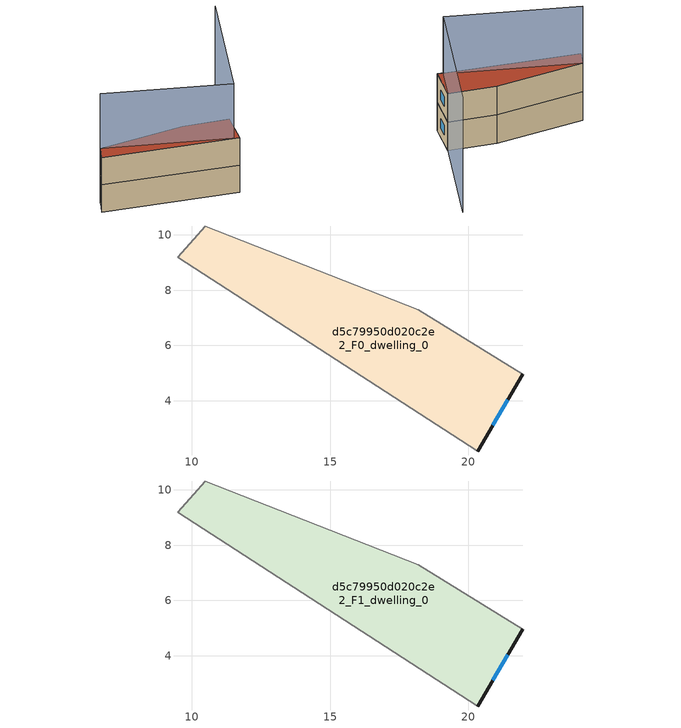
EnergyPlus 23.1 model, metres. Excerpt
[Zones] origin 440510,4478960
d5c79950d020c2e2_F0_dwelling_0
 floor ground (EU_floor_Construction): 18.2,7.29 21.97,4.97 20.35,2.18 9.49,9.2 10.08,9.85 10.49,10.32 z0
 wall outside (EU_wall_Construction): 20.35,2.18 21.97,4.97 z0:3
 wall adiabatic (EU_wall_Construction): 21.97,4.97 18.2,7.29 10.49,10.32 10.08,9.85 9.49,9.2 20.35,2.18 z0:3
 window (EU_Window_Construction): 20.89,3.11 21.43,4.04 z1:2
d5c79950d020c2e2_F1_dwelling_0
 floor to d5c79950d020c2e2_F0_dwelling_0 (EU_floor_Construction): 18.2,7.29 21.97,4.97 20.35,2.18 9.49,9.2 10.08,9.85 10.49,10.32 z3
 wall outside (EU_wall_Construction): 20.35,2.18 21.97,4.97 z3:6
 wall adiabatic (EU_wall_Construction): 21.97,4.97 18.2,7.29 10.49,10.32 10.08,9.85 9.49,9.2 20.35,2.18 z3:6
 window (EU_Window_Construction): 20.89,3.11 21.43,4.04 z4:5
 roof outside (EU_roof_Construction): 20.35,2.18 21.97,4.97 18.2,7.29 10.49,10.32 10.08,9.85 9.49,9.2 z6
shading: 28.01,12.35 19.99,2.55 / 19.99,2.55 10.49,10.32 z0:12
[Building]
EU S2 Campaign: North Axis=0; Terrain=City; Solar Distribution=FullExterior
[Site:Location]
Madrid: Latitude=40.5; Longitude=-3.5; Time Zone=1; Elevation=609
[SizingPeriod:WeatherFileDays]
AnnualSizingPeriod: Begin Month=1; Begin Day of Month=1; End Month=12; End Day of Month=31; Day of Week for Start Day=Monday; Use Weather File Daylight Saving Period=No; Use Weather File Rain and Snow Indicators=No
[MATERIAL]
EU_InternalMass_Material: Roughness=MediumRough; Thickness=0.1; Conductivity=1; Density=1800; Specific Heat=900; Thermal Absorptance=0.9; Solar Absorptance=0.7; Visible Absorptance=0.7
[MATERIAL:NOMASS] Roughness=MediumRough; Thermal Absorptance=0.9; Solar Absorptance=0.7; Visible Absorptance=0.7
Name | Thermal Resistance
EU_wall_NoMass | 0.459673
EU_roof_NoMass | 0.495815
EU_floor_NoMass | 0.788942
[WINDOWMATERIAL:SIMPLEGLAZINGSYSTEM]
EU_Window_SimpleGlazing: UFactor=4.26103; Solar Heat Gain Coefficient=0.85; Visible Transmittance=0.85
[CONSTRUCTION]
EU_wall_Construction: EU_wall_NoMass
EU_roof_Construction: EU_roof_NoMass
EU_floor_Construction: EU_floor_NoMass
EU_Window_Construction: EU_Window_SimpleGlazing
EU_InternalMass_Construction: EU_InternalMass_Material
[ZONE] Type=1; Multiplier=1; Ceiling Height=autocalculate; Floor Area=autocalculate; Part of Total Floor Area=Yes
Name | Volume
d5c79950d020c2e2_F0_dwelling_0 | 99.4816
d5c79950d020c2e2_F1_dwelling_0 | 99.4812
[INTERNALMASS] Construction=EU_InternalMass_Construction; Surface Area=33.1605
Name | Zone or ZoneList
d5c79950d020c2e2_F0_dwelling_0_EU_InternalMass | d5c79950d020c2e2_F0_dwelling_0
d5c79950d020c2e2_F1_dwelling_0_EU_InternalMass | d5c79950d020c2e2_F1_dwelling_0
[OTHEREQUIPMENT] Fuel Type=Electricity; Design Level Calculation Method=Watts/Area; Power per Zone Floor Area=1; Fraction Latent=0; Fraction Radiant=0; Fraction Lost=0; Carbon Dioxide Generation Rate=0; EndUse Subcategory=EU_Step8_InternalGains
Name | Zone or ZoneList or Space or SpaceList | Schedule
EU_Step8_InternalGain_d5c79950d020c2e2_F0_dwelling_0_f000 | d5c79950d020c2e2_F0_dwelling_0 | EU_Step8_GainSchedule_d5c79950d020c2e2_F0_dwelling_0_f000
EU_Step8_InternalGain_d5c79950d020c2e2_F1_dwelling_0_f000 | d5c79950d020c2e2_F1_dwelling_0 | EU_Step8_GainSchedule_d5c79950d020c2e2_F1_dwelling_0_f000
[ZONEVENTILATION:DESIGNFLOWRATE] Schedule=EU_AlwaysOn; Design Flow Rate Calculation Method=AirChanges/Hour; Air Changes per Hour=0.719161; Ventilation Type=Natural; Fan Pressure Rise=0; Fan Total Efficiency=1; Constant Term Coefficient=1; Temperature Term Coefficient=0; Velocity Term Coefficient=0; Velocity Squared Term Coefficient=0; Minimum Indoor Temperature=-100; Maximum Indoor Temperature=100; Delta Temperature=-100; Minimum Outdoor Temperature=-100; Maximum Outdoor Temperature=100; Maximum Wind Speed=40
Name | Zone or ZoneList or Space or SpaceList
EU_ConstantAir_d5c79950d020c2e2_F0_dwelling_0 | d5c79950d020c2e2_F0_dwelling_0
EU_ConstantAir_d5c79950d020c2e2_F1_dwelling_0 | d5c79950d020c2e2_F1_dwelling_0
[HVACTEMPLATE:THERMOSTAT] Constant Heating Setpoint=20; Constant Cooling Setpoint=50
EU_HeatOnly_d5c79950d020c2e2_F0_dwelling_0; EU_HeatOnly_d5c79950d020c2e2_F1_dwelling_0
[HVACTEMPLATE:ZONE:IDEALLOADSAIRSYSTEM] System Availability Schedule=EU_AlwaysOn; Maximum Heating Supply Air Temperature=50; Minimum Cooling Supply Air Temperature=13; Maximum Heating Supply Air Humidity Ratio=0.0156; Minimum Cooling Supply Air Humidity Ratio=0.0077; Heating Limit=NoLimit; Cooling Limit=NoLimit; Heating Availability Schedule=EU_AlwaysOn; Cooling Availability Schedule=EU_CoolingOff; Dehumidification Control Type=ConstantSensibleHeatRatio; Cooling Sensible Heat Ratio=0.7; Dehumidification Setpoint=60; Humidification Control Type=None; Humidification Setpoint=30; Outdoor Air Method=None; Outdoor Air Flow Rate per Person=0.00944; Outdoor Air Flow Rate per Zone Floor Area=0; Outdoor Air Flow Rate per Zone=0; Demand Controlled Ventilation Type=None; Outdoor Air Economizer Type=NoEconomizer; Heat Recovery Type=None; Sensible Heat Recovery Effectiveness=0.7; Latent Heat Recovery Effectiveness=0.65
Name | Template Thermostat
d5c79950d020c2e2_F0_dwelling_0 | EU_HeatOnly_d5c79950d020c2e2_F0_dwelling_0
d5c79950d020c2e2_F1_dwelling_0 | EU_HeatOnly_d5c79950d020c2e2_F1_dwelling_0
[SIZING:ZONE] Zone Cooling Design Supply Air Temperature Input Method=SupplyAirTemperature; Zone Cooling Design Supply Air Temperature=13; Zone Heating Design Supply Air Temperature Input Method=SupplyAirTemperature; Zone Heating Design Supply Air Temperature=50; Zone Cooling Design Supply Air Humidity Ratio=0.008; Zone Heating Design Supply Air Humidity Ratio=0.008; Cooling Design Air Flow Method=DesignDay; Cooling Design Air Flow Rate=0; Cooling Minimum Air Flow per Zone Floor Area=0.000762; Cooling Minimum Air Flow=0; Cooling Minimum Air Flow Fraction=0.2; Heating Design Air Flow Method=DesignDay; Heating Design Air Flow Rate=0; Heating Maximum Air Flow per Zone Floor Area=0.002032; Heating Maximum Air Flow=0.141576; Heating Maximum Air Flow Fraction=0.3; Account for Dedicated Outdoor Air System=No; Dedicated Outdoor Air System Control Strategy=NeutralSupplyAir; Dedicated Outdoor Air Low Setpoint Temperature for Design=autosize; Dedicated Outdoor Air High Setpoint Temperature for Design=autosize; Zone Load Sizing Method=Sensible Load Only No Latent Load; Zone Latent Cooling Design Supply Air Humidity Ratio Input Method=HumidityRatioDifference; Zone Cooling Design Supply Air Humidity Ratio Difference=0.005; Zone Latent Heating Design Supply Air Humidity Ratio Input Method=HumidityRatioDifference; Zone Humidification Design Supply Air Humidity Ratio Difference=0.005
d5c79950d020c2e2_F0_dwelling_0; d5c79950d020c2e2_F1_dwelling_0
[SCHEDULE:CONSTANT]
Name | Hourly Value
EU_AlwaysOn | 1
EU_CoolingOff | 0
[SCHEDULE:FILE] Column Number=1; Rows to Skip at Top=0; Number of Hours of Data=8760; Column Separator=Comma; Interpolate to Timestep=No; Minutes per Item=60; Adjust Schedule for Daylight Savings=Yes
Name | File
EU_Step8_GainSchedule_d5c79950d020c2e2_F0_dwelling_0_f000 | ../../schedules/d5c79950d020c2e2/d5c79950d020c2e2_F0_dwelling_0_f000_gain.csv
EU_Step8_GainSchedule_d5c79950d020c2e2_F1_dwelling_0_f000 | ../../schedules/d5c79950d020c2e2/d5c79950d020c2e2_F1_dwelling_0_f000_gain.csv
